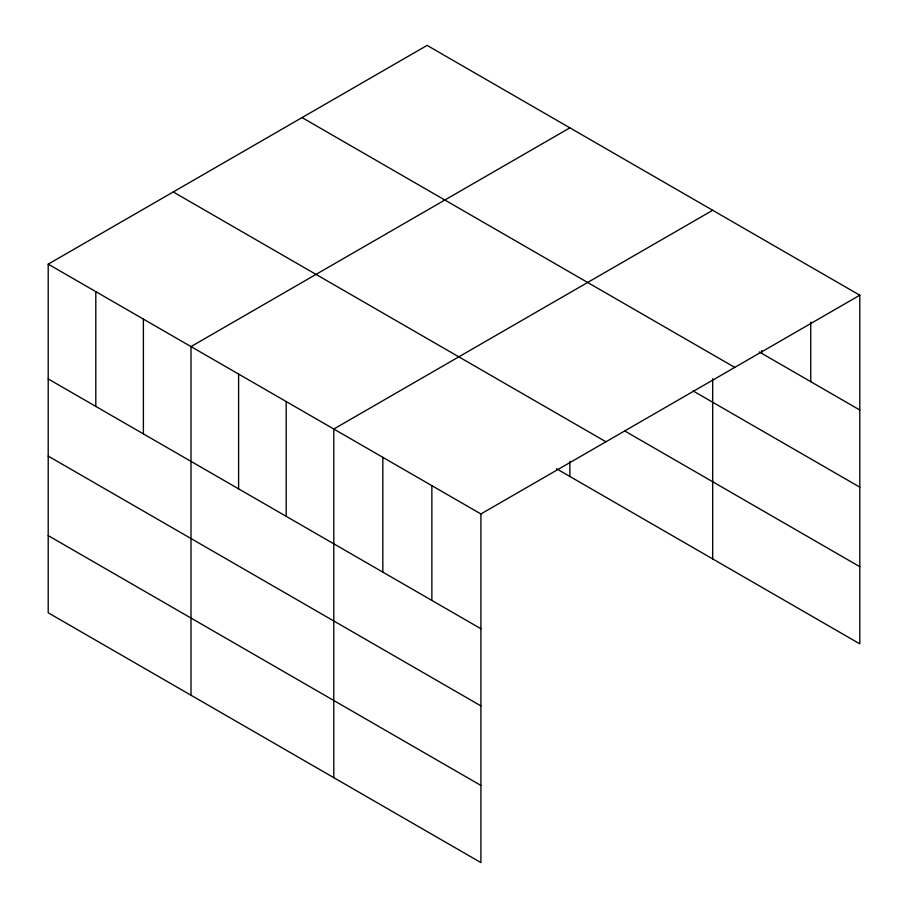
<?xml version="1.0" encoding="UTF-8"?>
<svg xmlns="http://www.w3.org/2000/svg" width="908" height="908" viewBox="0 0 908 908"><rect width="100%" height="100%" fill="white"/><g stroke="black" fill="none" stroke-linecap="round" stroke-linejoin="round"><path stroke-width="1.36" d="M48.203 264.149L480.911 513.962L480.911 862.6L48.203 612.786L48.203 264.149L427.089 45.4L859.797 295.214L859.797 643.851L556.456 468.721M569.884 127.835L190.998 346.584L190.998 695.222M712.678 210.281L333.792 429.03L333.792 777.668M480.911 513.962L859.797 295.214M759.258 351.952L859.797 409.996M302.058 117.586L734.765 367.399M693.145 390.962L859.797 487.165M624.806 431.005L859.797 566.683M173.235 191.963L605.942 441.776M48.203 378.931L480.911 628.745M48.203 456.1L480.911 705.913M48.203 535.606L480.911 785.431M810.753 322.17L810.753 381.678M761.71 350.533L761.71 353.371M712.678 378.806L712.678 558.919M569.884 461.321L569.884 476.473M431.868 485.655L431.868 600.426M382.824 457.337L382.824 572.119M286.19 401.552L286.19 516.323M238.6 374.062L238.6 488.844M143.396 319.105L143.396 433.888M95.805 291.627L95.805 406.409"/></g></svg>
